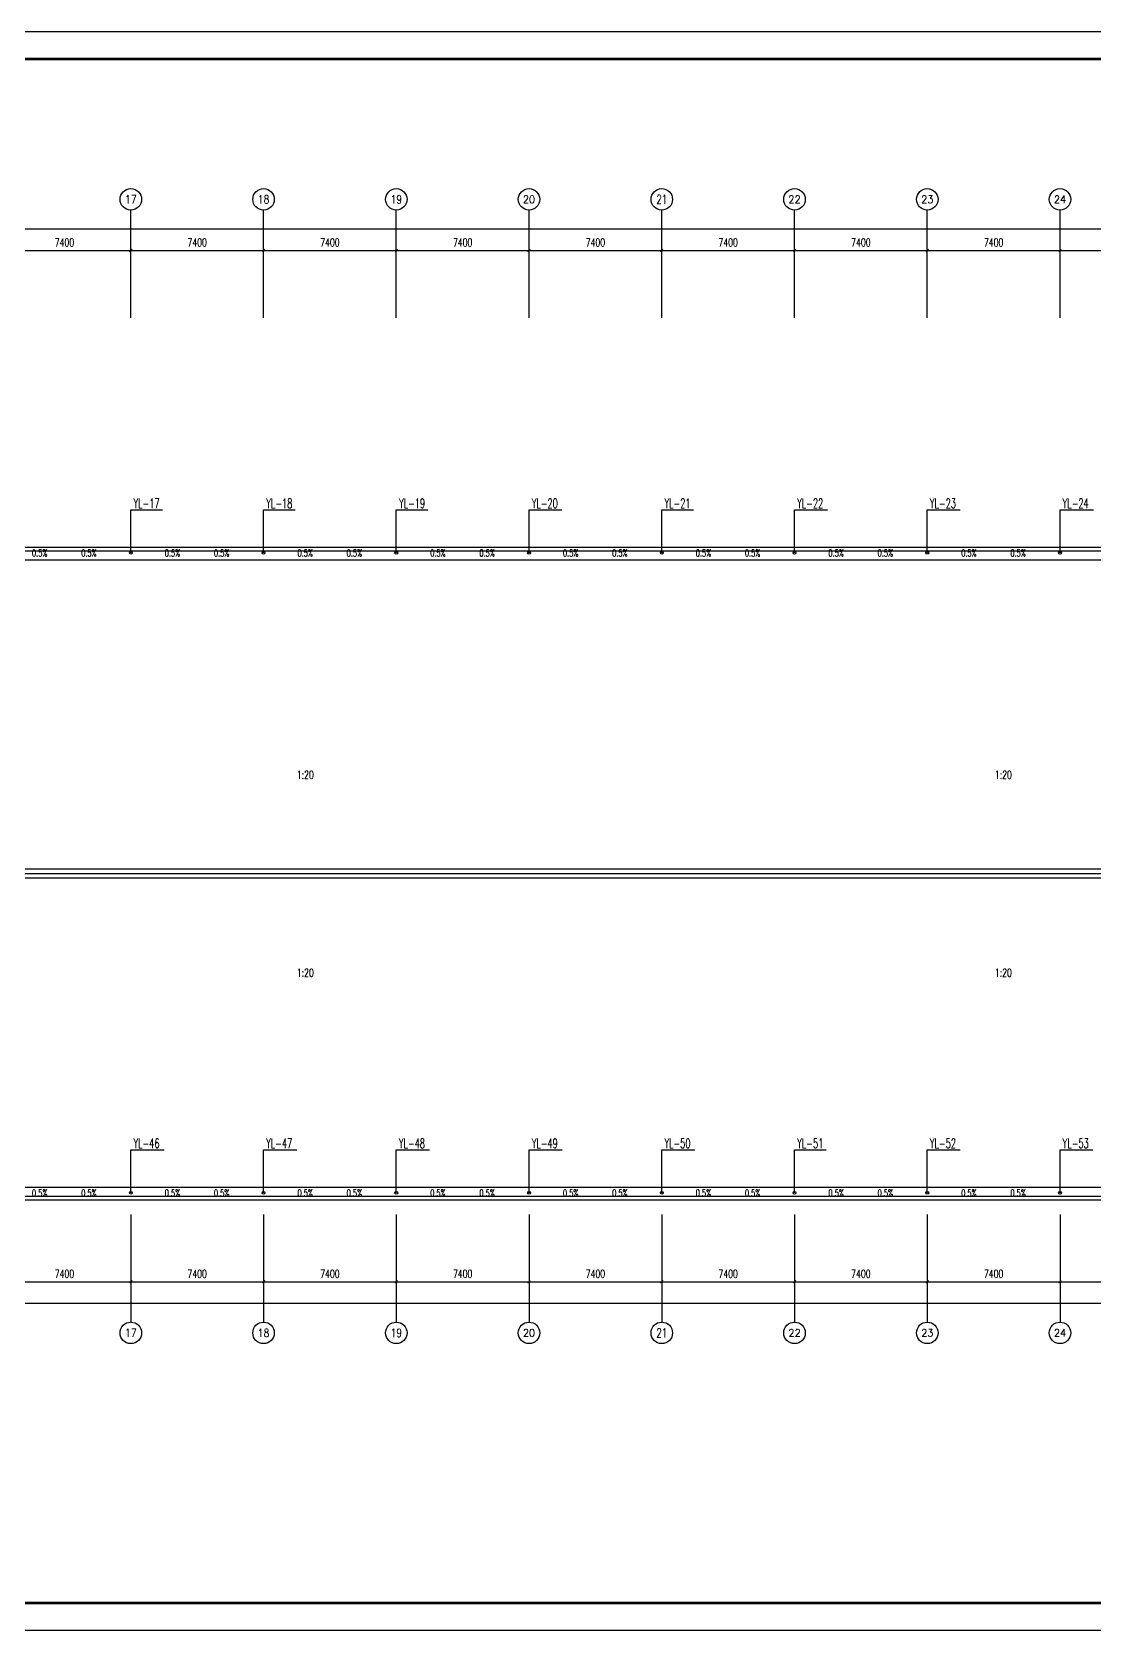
# Model space of a CAD drawing. Extents: x -409572 to -157272, y 600795 to 878326.
# Drawn here: x -277429 to -218222, y 600795 to 689895 of the extents above; entities that cross this region are included whole.
import ezdxf
from ezdxf.enums import TextEntityAlignment as Align

# ---------------------------------------------------------------- set-up
doc = ezdxf.new("R2010")
doc.units = 0
doc.header["$LTSCALE"] = 1000
doc.header["$MEASUREMENT"] = 0
doc.linetypes.add('PHANTOM2', pattern=[1.25, 0.625, -0.125, 0.125, -0.125, 0.125, -0.125])
doc.layers.get('0').update_dxf_attribs({"linetype": 'CONTINUOUS'})
doc.layers.get('DEFPOINTS').update_dxf_attribs({"linetype": 'CONTINUOUS'})
for name, color, linetype in [('AXIS', 3, 'CONTINUOUS'), ('AXIS_TEXT', 7, 'CONTINUOUS'), ('DIM_SYMB', 3, 'CONTINUOUS'), ('DIM_雨水', 3, 'CONTINUOUS'), ('PUB_TEXT', 7, 'CONTINUOUS'), ('PUB_TITLE', 4, 'CONTINUOUS'), ('TWT_TEXT', 7, 'CONTINUOUS'), ('VPIPE-雨水', 4, 'PHANTOM2')]:
    doc.layers.add(name, color=color, linetype=linetype)
doc.styles.add('_TCH_AXIS', font='COMPLEX', dxfattribs={"bigfont": 'GBCBIG'})
doc.styles.add('_TCH_DIM', font='SIMPLEX', dxfattribs={"bigfont": 'GBCBIG'})
doc.styles.add('_TWT_SERIAL', font='COMPLEX', dxfattribs={"width": 0.8, "height": 3.5, "bigfont": 'HZTXT'})
doc.styles.add('COMPLEX', font='COMPLEX')
doc.styles.add('DIM_FONT', font='SIMPLEX.shx', dxfattribs={"width": 0.7})
doc.dimstyles.new('DIMN150', dxfattribs={"dimscale": 1.5, "dimtxt": 300, "dimasz": 100, "dimexe": 250, "dimexo": 300, "dimgap": 150, "dimtad": 1, "dimdec": 0, "dimzin": 0, "dimtxsty": 'DIM_FONT', "dimblk": 'ARCHTICK', "dimcen": 0.09, "dimclrt": 7, "dimazin": 3, "dimtfac": 1, "dimtdec": 0, "dimtix": 1, "dimtmove": 0, "dimatfit": 3, "dimtolj": 1, "dimtzin": 0})

# ---------------------------------------------------------------- blocks, each defined once
blk = doc.blocks.new('_AXISO')
blk.add_circle((0, 0), 0.5)
at = {"layer": 'AXIS_TEXT', "style": 'COMPLEX', "width": 1.041667}
blk.add_attdef('A', text='', height=0.56, dxfattribs=at).set_placement((-0.25, -0.28), (0.25, -0.28), align=Align.FIT)
blk = doc.blocks.new('_ARCHTICK')
at = {"color": 0, "linetype": 'BYBLOCK', "const_width": 0.4}
blk.add_lwpolyline([(-0.5, -0.5), (0.5, 0.5)], dxfattribs=at)
blk = doc.blocks.new('*D118')
at = {"layer": 'AXIS', "color": 0}
for p, q in [((-390319, 542750), (-390319, 537875)), ((-183119, 542750), (-183119, 537875)), ((-390319, 538250), (-183119, 538250))]:
    blk.add_line(p, q, dxfattribs=at)
at = {"layer": 'DEFPOINTS', "color": 0}
for p in [(-390319, 543200), (-183119, 543200), (-183119, 538250)]:
    blk.add_point(p, dxfattribs=at)
at = {"layer": 'AXIS', "color": 0, "xscale": 150, "yscale": 150, "zscale": 150, "rotation": 180}
blk.add_blockref('_ARCHTICK', (-390319, 538250), dxfattribs=at)
at = {"layer": 'AXIS', "color": 0, "xscale": 150, "yscale": 150, "zscale": 150}
blk.add_blockref('_ARCHTICK', (-183119, 538250), dxfattribs=at)
at = {"layer": 'AXIS', "color": 7, "insert": (-286719, 538700), "char_height": 450, "attachment_point": 5, "style": 'DIM_FONT'}
blk.add_mtext('\\A1;207200', dxfattribs=at)
blk = doc.blocks.new('*D134')
at = {"layer": 'AXIS', "color": 0}
for p, q in [((-279319, 542750), (-279319, 539075)), ((-271919, 542750), (-271919, 539075)), ((-279319, 539450), (-271919, 539450))]:
    blk.add_line(p, q, dxfattribs=at)
at = {"layer": 'DEFPOINTS', "color": 0}
for p in [(-279319, 543200), (-271919, 543200), (-271919, 539450)]:
    blk.add_point(p, dxfattribs=at)
at = {"layer": 'AXIS', "color": 0, "xscale": 150, "yscale": 150, "zscale": 150, "rotation": 180}
blk.add_blockref('_ARCHTICK', (-279319, 539450), dxfattribs=at)
at = {"layer": 'AXIS', "color": 0, "xscale": 150, "yscale": 150, "zscale": 150}
blk.add_blockref('_ARCHTICK', (-271919, 539450), dxfattribs=at)
at = {"layer": 'AXIS', "color": 7, "insert": (-275619, 539900), "char_height": 450, "attachment_point": 5, "style": 'DIM_FONT'}
blk.add_mtext('\\A1;7400', dxfattribs=at)
blk = doc.blocks.new('*D135')
at = {"layer": 'AXIS', "color": 0}
for p, q in [((-271919, 542750), (-271919, 539075)), ((-264519, 542750), (-264519, 539075)), ((-271919, 539450), (-264519, 539450))]:
    blk.add_line(p, q, dxfattribs=at)
at = {"layer": 'DEFPOINTS', "color": 0}
for p in [(-271919, 543200), (-264519, 543200), (-264519, 539450)]:
    blk.add_point(p, dxfattribs=at)
at = {"layer": 'AXIS', "color": 0, "xscale": 150, "yscale": 150, "zscale": 150, "rotation": 180}
blk.add_blockref('_ARCHTICK', (-271919, 539450), dxfattribs=at)
at = {"layer": 'AXIS', "color": 0, "xscale": 150, "yscale": 150, "zscale": 150}
blk.add_blockref('_ARCHTICK', (-264519, 539450), dxfattribs=at)
at = {"layer": 'AXIS', "color": 7, "insert": (-268219, 539900), "char_height": 450, "attachment_point": 5, "style": 'DIM_FONT'}
blk.add_mtext('\\A1;7400', dxfattribs=at)
blk = doc.blocks.new('*D136')
at = {"layer": 'AXIS', "color": 0}
for p, q in [((-264519, 542750), (-264519, 539075)), ((-257119, 542750), (-257119, 539075)), ((-264519, 539450), (-257119, 539450))]:
    blk.add_line(p, q, dxfattribs=at)
at = {"layer": 'DEFPOINTS', "color": 0}
for p in [(-264519, 543200), (-257119, 543200), (-257119, 539450)]:
    blk.add_point(p, dxfattribs=at)
at = {"layer": 'AXIS', "color": 0, "xscale": 150, "yscale": 150, "zscale": 150, "rotation": 180}
blk.add_blockref('_ARCHTICK', (-264519, 539450), dxfattribs=at)
at = {"layer": 'AXIS', "color": 0, "xscale": 150, "yscale": 150, "zscale": 150}
blk.add_blockref('_ARCHTICK', (-257119, 539450), dxfattribs=at)
at = {"layer": 'AXIS', "color": 7, "insert": (-260819, 539900), "char_height": 450, "attachment_point": 5, "style": 'DIM_FONT'}
blk.add_mtext('\\A1;7400', dxfattribs=at)
blk = doc.blocks.new('*D137')
at = {"layer": 'AXIS', "color": 0}
for p, q in [((-257119, 542750), (-257119, 539075)), ((-249719, 542750), (-249719, 539075)), ((-257119, 539450), (-249719, 539450))]:
    blk.add_line(p, q, dxfattribs=at)
at = {"layer": 'DEFPOINTS', "color": 0}
for p in [(-257119, 543200), (-249719, 543200), (-249719, 539450)]:
    blk.add_point(p, dxfattribs=at)
at = {"layer": 'AXIS', "color": 0, "xscale": 150, "yscale": 150, "zscale": 150, "rotation": 180}
blk.add_blockref('_ARCHTICK', (-257119, 539450), dxfattribs=at)
at = {"layer": 'AXIS', "color": 0, "xscale": 150, "yscale": 150, "zscale": 150}
blk.add_blockref('_ARCHTICK', (-249719, 539450), dxfattribs=at)
at = {"layer": 'AXIS', "color": 7, "insert": (-253419, 539900), "char_height": 450, "attachment_point": 5, "style": 'DIM_FONT'}
blk.add_mtext('\\A1;7400', dxfattribs=at)
blk = doc.blocks.new('*D138')
at = {"layer": 'AXIS', "color": 0}
for p, q in [((-249719, 542750), (-249719, 539075)), ((-242319, 542750), (-242319, 539075)), ((-249719, 539450), (-242319, 539450))]:
    blk.add_line(p, q, dxfattribs=at)
at = {"layer": 'DEFPOINTS', "color": 0}
for p in [(-249719, 543200), (-242319, 543200), (-242319, 539450)]:
    blk.add_point(p, dxfattribs=at)
at = {"layer": 'AXIS', "color": 0, "xscale": 150, "yscale": 150, "zscale": 150, "rotation": 180}
blk.add_blockref('_ARCHTICK', (-249719, 539450), dxfattribs=at)
at = {"layer": 'AXIS', "color": 0, "xscale": 150, "yscale": 150, "zscale": 150}
blk.add_blockref('_ARCHTICK', (-242319, 539450), dxfattribs=at)
at = {"layer": 'AXIS', "color": 7, "insert": (-246019, 539900), "char_height": 450, "attachment_point": 5, "style": 'DIM_FONT'}
blk.add_mtext('\\A1;7400', dxfattribs=at)
blk = doc.blocks.new('*D139')
at = {"layer": 'AXIS', "color": 0}
for p, q in [((-242319, 542750), (-242319, 539075)), ((-234919, 542750), (-234919, 539075)), ((-242319, 539450), (-234919, 539450))]:
    blk.add_line(p, q, dxfattribs=at)
at = {"layer": 'DEFPOINTS', "color": 0}
for p in [(-242319, 543200), (-234919, 543200), (-234919, 539450)]:
    blk.add_point(p, dxfattribs=at)
at = {"layer": 'AXIS', "color": 0, "xscale": 150, "yscale": 150, "zscale": 150, "rotation": 180}
blk.add_blockref('_ARCHTICK', (-242319, 539450), dxfattribs=at)
at = {"layer": 'AXIS', "color": 0, "xscale": 150, "yscale": 150, "zscale": 150}
blk.add_blockref('_ARCHTICK', (-234919, 539450), dxfattribs=at)
at = {"layer": 'AXIS', "color": 7, "insert": (-238619, 539900), "char_height": 450, "attachment_point": 5, "style": 'DIM_FONT'}
blk.add_mtext('\\A1;7400', dxfattribs=at)
blk = doc.blocks.new('*D140')
at = {"layer": 'AXIS', "color": 0}
for p, q in [((-234919, 542750), (-234919, 539075)), ((-227519, 542750), (-227519, 539075)), ((-234919, 539450), (-227519, 539450))]:
    blk.add_line(p, q, dxfattribs=at)
at = {"layer": 'DEFPOINTS', "color": 0}
for p in [(-234919, 543200), (-227519, 543200), (-227519, 539450)]:
    blk.add_point(p, dxfattribs=at)
at = {"layer": 'AXIS', "color": 0, "xscale": 150, "yscale": 150, "zscale": 150, "rotation": 180}
blk.add_blockref('_ARCHTICK', (-234919, 539450), dxfattribs=at)
at = {"layer": 'AXIS', "color": 0, "xscale": 150, "yscale": 150, "zscale": 150}
blk.add_blockref('_ARCHTICK', (-227519, 539450), dxfattribs=at)
at = {"layer": 'AXIS', "color": 7, "insert": (-231219, 539900), "char_height": 450, "attachment_point": 5, "style": 'DIM_FONT'}
blk.add_mtext('\\A1;7400', dxfattribs=at)
blk = doc.blocks.new('*D141')
at = {"layer": 'AXIS', "color": 0}
for p, q in [((-227519, 542750), (-227519, 539075)), ((-220119, 542750), (-220119, 539075)), ((-227519, 539450), (-220119, 539450))]:
    blk.add_line(p, q, dxfattribs=at)
at = {"layer": 'DEFPOINTS', "color": 0}
for p in [(-227519, 543200), (-220119, 543200), (-220119, 539450)]:
    blk.add_point(p, dxfattribs=at)
at = {"layer": 'AXIS', "color": 0, "xscale": 150, "yscale": 150, "zscale": 150, "rotation": 180}
blk.add_blockref('_ARCHTICK', (-227519, 539450), dxfattribs=at)
at = {"layer": 'AXIS', "color": 0, "xscale": 150, "yscale": 150, "zscale": 150}
blk.add_blockref('_ARCHTICK', (-220119, 539450), dxfattribs=at)
at = {"layer": 'AXIS', "color": 7, "insert": (-223819, 539900), "char_height": 450, "attachment_point": 5, "style": 'DIM_FONT'}
blk.add_mtext('\\A1;7400', dxfattribs=at)
blk = doc.blocks.new('*D142')
at = {"layer": 'AXIS', "color": 0}
for p, q in [((-220119, 542750), (-220119, 539075)), ((-212719, 542750), (-212719, 539075)), ((-220119, 539450), (-212719, 539450))]:
    blk.add_line(p, q, dxfattribs=at)
at = {"layer": 'DEFPOINTS', "color": 0}
for p in [(-220119, 543200), (-212719, 543200), (-212719, 539450)]:
    blk.add_point(p, dxfattribs=at)
at = {"layer": 'AXIS', "color": 0, "xscale": 150, "yscale": 150, "zscale": 150, "rotation": 180}
blk.add_blockref('_ARCHTICK', (-220119, 539450), dxfattribs=at)
at = {"layer": 'AXIS', "color": 0, "xscale": 150, "yscale": 150, "zscale": 150}
blk.add_blockref('_ARCHTICK', (-212719, 539450), dxfattribs=at)
at = {"layer": 'AXIS', "color": 7, "insert": (-216419, 539900), "char_height": 450, "attachment_point": 5, "style": 'DIM_FONT'}
blk.add_mtext('\\A1;7400', dxfattribs=at)
blk = doc.blocks.new('*D165')
at = {"layer": 'AXIS', "color": 0}
for p, q in [((-390319, 593650), (-390319, 598525)), ((-390319, 598150), (-183119, 598150)), ((-183119, 593650), (-183119, 598525))]:
    blk.add_line(p, q, dxfattribs=at)
at = {"layer": 'DEFPOINTS', "color": 0}
for p in [(-183119, 598150), (-390319, 593200), (-183119, 593200)]:
    blk.add_point(p, dxfattribs=at)
at = {"layer": 'AXIS', "color": 0, "xscale": 150, "yscale": 150, "zscale": 150, "rotation": 180}
blk.add_blockref('_ARCHTICK', (-390319, 598150), dxfattribs=at)
at = {"layer": 'AXIS', "color": 0, "xscale": 150, "yscale": 150, "zscale": 150}
blk.add_blockref('_ARCHTICK', (-183119, 598150), dxfattribs=at)
at = {"layer": 'AXIS', "color": 7, "insert": (-286719, 598600), "char_height": 450, "attachment_point": 5, "style": 'DIM_FONT'}
blk.add_mtext('\\A1;207200', dxfattribs=at)
blk = doc.blocks.new('*D181')
at = {"layer": 'AXIS', "color": 0}
for p, q in [((-279319, 593650), (-279319, 597325)), ((-271919, 593650), (-271919, 597325)), ((-279319, 596950), (-271919, 596950))]:
    blk.add_line(p, q, dxfattribs=at)
at = {"layer": 'DEFPOINTS', "color": 0}
for p in [(-271919, 596950), (-279319, 593200), (-271919, 593200)]:
    blk.add_point(p, dxfattribs=at)
at = {"layer": 'AXIS', "color": 0, "xscale": 150, "yscale": 150, "zscale": 150, "rotation": 180}
blk.add_blockref('_ARCHTICK', (-279319, 596950), dxfattribs=at)
at = {"layer": 'AXIS', "color": 0, "xscale": 150, "yscale": 150, "zscale": 150}
blk.add_blockref('_ARCHTICK', (-271919, 596950), dxfattribs=at)
at = {"layer": 'AXIS', "color": 7, "insert": (-275619, 597400), "char_height": 450, "attachment_point": 5, "style": 'DIM_FONT'}
blk.add_mtext('\\A1;7400', dxfattribs=at)
blk = doc.blocks.new('*D182')
at = {"layer": 'AXIS', "color": 0}
for p, q in [((-271919, 593650), (-271919, 597325)), ((-264519, 593650), (-264519, 597325)), ((-271919, 596950), (-264519, 596950))]:
    blk.add_line(p, q, dxfattribs=at)
at = {"layer": 'DEFPOINTS', "color": 0}
for p in [(-264519, 596950), (-271919, 593200), (-264519, 593200)]:
    blk.add_point(p, dxfattribs=at)
at = {"layer": 'AXIS', "color": 0, "xscale": 150, "yscale": 150, "zscale": 150, "rotation": 180}
blk.add_blockref('_ARCHTICK', (-271919, 596950), dxfattribs=at)
at = {"layer": 'AXIS', "color": 0, "xscale": 150, "yscale": 150, "zscale": 150}
blk.add_blockref('_ARCHTICK', (-264519, 596950), dxfattribs=at)
at = {"layer": 'AXIS', "color": 7, "insert": (-268219, 597400), "char_height": 450, "attachment_point": 5, "style": 'DIM_FONT'}
blk.add_mtext('\\A1;7400', dxfattribs=at)
blk = doc.blocks.new('*D183')
at = {"layer": 'AXIS', "color": 0}
for p, q in [((-264519, 593650), (-264519, 597325)), ((-257119, 593650), (-257119, 597325)), ((-264519, 596950), (-257119, 596950))]:
    blk.add_line(p, q, dxfattribs=at)
at = {"layer": 'DEFPOINTS', "color": 0}
for p in [(-257119, 596950), (-264519, 593200), (-257119, 593200)]:
    blk.add_point(p, dxfattribs=at)
at = {"layer": 'AXIS', "color": 0, "xscale": 150, "yscale": 150, "zscale": 150, "rotation": 180}
blk.add_blockref('_ARCHTICK', (-264519, 596950), dxfattribs=at)
at = {"layer": 'AXIS', "color": 0, "xscale": 150, "yscale": 150, "zscale": 150}
blk.add_blockref('_ARCHTICK', (-257119, 596950), dxfattribs=at)
at = {"layer": 'AXIS', "color": 7, "insert": (-260819, 597400), "char_height": 450, "attachment_point": 5, "style": 'DIM_FONT'}
blk.add_mtext('\\A1;7400', dxfattribs=at)
blk = doc.blocks.new('*D184')
at = {"layer": 'AXIS', "color": 0}
for p, q in [((-257119, 593650), (-257119, 597325)), ((-249719, 593650), (-249719, 597325)), ((-257119, 596950), (-249719, 596950))]:
    blk.add_line(p, q, dxfattribs=at)
at = {"layer": 'DEFPOINTS', "color": 0}
for p in [(-249719, 596950), (-257119, 593200), (-249719, 593200)]:
    blk.add_point(p, dxfattribs=at)
at = {"layer": 'AXIS', "color": 0, "xscale": 150, "yscale": 150, "zscale": 150, "rotation": 180}
blk.add_blockref('_ARCHTICK', (-257119, 596950), dxfattribs=at)
at = {"layer": 'AXIS', "color": 0, "xscale": 150, "yscale": 150, "zscale": 150}
blk.add_blockref('_ARCHTICK', (-249719, 596950), dxfattribs=at)
at = {"layer": 'AXIS', "color": 7, "insert": (-253419, 597400), "char_height": 450, "attachment_point": 5, "style": 'DIM_FONT'}
blk.add_mtext('\\A1;7400', dxfattribs=at)
blk = doc.blocks.new('*D185')
at = {"layer": 'AXIS', "color": 0}
for p, q in [((-249719, 593650), (-249719, 597325)), ((-242319, 593650), (-242319, 597325)), ((-249719, 596950), (-242319, 596950))]:
    blk.add_line(p, q, dxfattribs=at)
at = {"layer": 'DEFPOINTS', "color": 0}
for p in [(-242319, 596950), (-249719, 593200), (-242319, 593200)]:
    blk.add_point(p, dxfattribs=at)
at = {"layer": 'AXIS', "color": 0, "xscale": 150, "yscale": 150, "zscale": 150, "rotation": 180}
blk.add_blockref('_ARCHTICK', (-249719, 596950), dxfattribs=at)
at = {"layer": 'AXIS', "color": 0, "xscale": 150, "yscale": 150, "zscale": 150}
blk.add_blockref('_ARCHTICK', (-242319, 596950), dxfattribs=at)
at = {"layer": 'AXIS', "color": 7, "insert": (-246019, 597400), "char_height": 450, "attachment_point": 5, "style": 'DIM_FONT'}
blk.add_mtext('\\A1;7400', dxfattribs=at)
blk = doc.blocks.new('*D186')
at = {"layer": 'AXIS', "color": 0}
for p, q in [((-242319, 593650), (-242319, 597325)), ((-234919, 593650), (-234919, 597325)), ((-242319, 596950), (-234919, 596950))]:
    blk.add_line(p, q, dxfattribs=at)
at = {"layer": 'DEFPOINTS', "color": 0}
for p in [(-234919, 596950), (-242319, 593200), (-234919, 593200)]:
    blk.add_point(p, dxfattribs=at)
at = {"layer": 'AXIS', "color": 0, "xscale": 150, "yscale": 150, "zscale": 150, "rotation": 180}
blk.add_blockref('_ARCHTICK', (-242319, 596950), dxfattribs=at)
at = {"layer": 'AXIS', "color": 0, "xscale": 150, "yscale": 150, "zscale": 150}
blk.add_blockref('_ARCHTICK', (-234919, 596950), dxfattribs=at)
at = {"layer": 'AXIS', "color": 7, "insert": (-238619, 597400), "char_height": 450, "attachment_point": 5, "style": 'DIM_FONT'}
blk.add_mtext('\\A1;7400', dxfattribs=at)
blk = doc.blocks.new('*D187')
at = {"layer": 'AXIS', "color": 0}
for p, q in [((-234919, 593650), (-234919, 597325)), ((-227519, 593650), (-227519, 597325)), ((-234919, 596950), (-227519, 596950))]:
    blk.add_line(p, q, dxfattribs=at)
at = {"layer": 'DEFPOINTS', "color": 0}
for p in [(-227519, 596950), (-234919, 593200), (-227519, 593200)]:
    blk.add_point(p, dxfattribs=at)
at = {"layer": 'AXIS', "color": 0, "xscale": 150, "yscale": 150, "zscale": 150, "rotation": 180}
blk.add_blockref('_ARCHTICK', (-234919, 596950), dxfattribs=at)
at = {"layer": 'AXIS', "color": 0, "xscale": 150, "yscale": 150, "zscale": 150}
blk.add_blockref('_ARCHTICK', (-227519, 596950), dxfattribs=at)
at = {"layer": 'AXIS', "color": 7, "insert": (-231219, 597400), "char_height": 450, "attachment_point": 5, "style": 'DIM_FONT'}
blk.add_mtext('\\A1;7400', dxfattribs=at)
blk = doc.blocks.new('*D188')
at = {"layer": 'AXIS', "color": 0}
for p, q in [((-227519, 593650), (-227519, 597325)), ((-220119, 593650), (-220119, 597325)), ((-227519, 596950), (-220119, 596950))]:
    blk.add_line(p, q, dxfattribs=at)
at = {"layer": 'DEFPOINTS', "color": 0}
for p in [(-220119, 596950), (-227519, 593200), (-220119, 593200)]:
    blk.add_point(p, dxfattribs=at)
at = {"layer": 'AXIS', "color": 0, "xscale": 150, "yscale": 150, "zscale": 150, "rotation": 180}
blk.add_blockref('_ARCHTICK', (-227519, 596950), dxfattribs=at)
at = {"layer": 'AXIS', "color": 0, "xscale": 150, "yscale": 150, "zscale": 150}
blk.add_blockref('_ARCHTICK', (-220119, 596950), dxfattribs=at)
at = {"layer": 'AXIS', "color": 7, "insert": (-223819, 597400), "char_height": 450, "attachment_point": 5, "style": 'DIM_FONT'}
blk.add_mtext('\\A1;7400', dxfattribs=at)
blk = doc.blocks.new('*D189')
at = {"layer": 'AXIS', "color": 0}
for p, q in [((-220119, 593650), (-220119, 597325)), ((-212719, 593650), (-212719, 597325)), ((-220119, 596950), (-212719, 596950))]:
    blk.add_line(p, q, dxfattribs=at)
at = {"layer": 'DEFPOINTS', "color": 0}
for p in [(-212719, 596950), (-220119, 593200), (-212719, 593200)]:
    blk.add_point(p, dxfattribs=at)
at = {"layer": 'AXIS', "color": 0, "xscale": 150, "yscale": 150, "zscale": 150, "rotation": 180}
blk.add_blockref('_ARCHTICK', (-220119, 596950), dxfattribs=at)
at = {"layer": 'AXIS', "color": 0, "xscale": 150, "yscale": 150, "zscale": 150}
blk.add_blockref('_ARCHTICK', (-212719, 596950), dxfattribs=at)
at = {"layer": 'AXIS', "color": 7, "insert": (-216419, 597400), "char_height": 450, "attachment_point": 5, "style": 'DIM_FONT'}
blk.add_mtext('\\A1;7400', dxfattribs=at)
blk = doc.blocks.new('DFD222')
at = {"color": 8}
for p, q in [((-286568.8, 580199.9), (-183118.8, 580199.9)), ((-390318.8, 579699.9), (-183118.8, 579699.9)), ((-183118.8, 562449.9), (-390318.8, 562449.9)), ((-183118.8, 562199.9), (-390318.8, 562199.9)), ((-183118.8, 561949.9), (-390318.8, 561949.9)), ((-183118.8, 544699.9), (-390318.8, 544699.9)), ((-183118.8, 544199.9), (-390318.8, 544199.9))]:
    blk.add_line(p, q, dxfattribs=at)
for points in [[(-390518.8, 592399.9), (-286368.8, 592399.9), (-286368.8, 580399.9), (-182918.8, 580399.9), (-182918.8, 543999.9), (-390518.8, 543999.9)], [(-390318.8, 592199.9), (-286568.8, 592199.9), (-286568.8, 580199.9), (-183118.8, 580199.9), (-183118.8, 544199.9), (-390318.8, 544199.9)], [(-390318.8, 592199.9), (-286568.8, 592199.9), (-286568.8, 580199.9), (-183118.8, 580199.9), (-183118.8, 544199.9), (-390318.8, 544199.9)], [(-390318.8, 579699.9), (-183118.8, 579699.9), (-183118.8, 562449.9), (-390318.8, 562449.9)]]:
    blk.add_lwpolyline(points, close=True, dxfattribs=at)
for centre in [(-271918.8, 580094.2), (-264518.8, 580094.2), (-257118.8, 580094.2), (-249718.8, 580094.2), (-242318.8, 580094.2), (-234918.8, 580094.2), (-227518.8, 580094.2), (-220118.8, 580094.2), (-271918.8, 544410.8), (-264518.8, 544410.8), (-257118.8, 544410.8), (-249718.8, 544410.8), (-242318.8, 544410.8), (-234918.8, 544410.8), (-227518.8, 544410.8), (-220118.8, 544410.8)]:
    blk.add_circle(centre, 80, dxfattribs=at)
at = {"layer": 'AXIS', "color": 8}
for p, q in [((-271918.8, 593199.9), (-271918.8, 599199.9)), ((-264518.8, 593199.9), (-264518.8, 599199.9)), ((-257118.8, 593199.9), (-257118.8, 599199.9)), ((-249718.8, 593199.9), (-249718.8, 599199.9)), ((-242318.8, 593199.9), (-242318.8, 599199.9)), ((-234918.8, 593199.9), (-234918.8, 599199.9)), ((-227518.8, 593199.9), (-227518.8, 599199.9)), ((-220118.8, 593199.9), (-220118.8, 599199.9)), ((-271918.8, 543199.9), (-271918.8, 537199.9)), ((-264518.8, 543199.9), (-264518.8, 537199.9)), ((-257118.8, 543199.9), (-257118.8, 537199.9)), ((-249718.8, 543199.9), (-249718.8, 537199.9)), ((-242318.8, 543199.9), (-242318.8, 537199.9)), ((-234918.8, 543199.9), (-234918.8, 537199.9)), ((-227518.8, 543199.9), (-227518.8, 537199.9)), ((-220118.8, 543199.9), (-220118.8, 537199.9))]:
    blk.add_line(p, q, dxfattribs=at)
at = {"layer": 'DIM_SYMB', "color": 8}
for points in [[(-273630.6, 580081.2, 0, 0, 0), (-272649.9, 580081.2, 120, 0, 0), (-272199.9, 580081.2, 0, 0, 0)], [(-270206.9, 580081.2, 0, 0, 0), (-271187.6, 580081.2, 120, 0, 0), (-271637.6, 580081.2, 0, 0, 0)], [(-266230.6, 580081.2, 0, 0, 0), (-265249.9, 580081.2, 120, 0, 0), (-264799.9, 580081.2, 0, 0, 0)], [(-262806.9, 580081.2, 0, 0, 0), (-263787.6, 580081.2, 120, 0, 0), (-264237.6, 580081.2, 0, 0, 0)], [(-258830.6, 580081.2, 0, 0, 0), (-257849.9, 580081.2, 120, 0, 0), (-257399.9, 580081.2, 0, 0, 0)], [(-255406.9, 580081.2, 0, 0, 0), (-256387.6, 580081.2, 120, 0, 0), (-256837.6, 580081.2, 0, 0, 0)], [(-251430.6, 580081.2, 0, 0, 0), (-250449.9, 580081.2, 120, 0, 0), (-249999.9, 580081.2, 0, 0, 0)], [(-248006.9, 580081.2, 0, 0, 0), (-248987.6, 580081.2, 120, 0, 0), (-249437.6, 580081.2, 0, 0, 0)], [(-244030.6, 580081.2, 0, 0, 0), (-243049.9, 580081.2, 120, 0, 0), (-242599.9, 580081.2, 0, 0, 0)], [(-240606.9, 580081.2, 0, 0, 0), (-241587.6, 580081.2, 120, 0, 0), (-242037.6, 580081.2, 0, 0, 0)], [(-236630.6, 580081.2, 0, 0, 0), (-235649.9, 580081.2, 120, 0, 0), (-235199.9, 580081.2, 0, 0, 0)], [(-233206.9, 580081.2, 0, 0, 0), (-234187.6, 580081.2, 120, 0, 0), (-234637.6, 580081.2, 0, 0, 0)], [(-229230.6, 580081.2, 0, 0, 0), (-228249.9, 580081.2, 120, 0, 0), (-227799.9, 580081.2, 0, 0, 0)], [(-225806.9, 580081.2, 0, 0, 0), (-226787.6, 580081.2, 120, 0, 0), (-227237.6, 580081.2, 0, 0, 0)], [(-221830.6, 580081.2, 0, 0, 0), (-220849.9, 580081.2, 120, 0, 0), (-220399.9, 580081.2, 0, 0, 0)], [(-218406.9, 580081.2, 0, 0, 0), (-219387.6, 580081.2, 120, 0, 0), (-219837.6, 580081.2, 0, 0, 0)], [(-262175.9, 568150.2, 0, 0, 0), (-262175.9, 574172.6, 120, 0, 0), (-262175.9, 574622.6, 0, 0, 0)], [(-223261.1, 568150.2, 0, 0, 0), (-223261.1, 574172.6, 120, 0, 0), (-223261.1, 574622.6, 0, 0, 0)], [(-262175.9, 556249.7, 0, 0, 0), (-262175.9, 550227.3, 120, 0, 0), (-262175.9, 549777.3, 0, 0, 0)], [(-223261.1, 556249.7, 0, 0, 0), (-223261.1, 550227.3, 120, 0, 0), (-223261.1, 549777.3, 0, 0, 0)], [(-273630.6, 544397.8, 0, 0, 0), (-272649.9, 544397.8, 120, 0, 0), (-272199.9, 544397.8, 0, 0, 0)], [(-270206.9, 544397.8, 0, 0, 0), (-271187.6, 544397.8, 120, 0, 0), (-271637.6, 544397.8, 0, 0, 0)], [(-266230.6, 544397.8, 0, 0, 0), (-265249.9, 544397.8, 120, 0, 0), (-264799.9, 544397.8, 0, 0, 0)], [(-262806.9, 544397.8, 0, 0, 0), (-263787.6, 544397.8, 120, 0, 0), (-264237.6, 544397.8, 0, 0, 0)], [(-258830.6, 544397.8, 0, 0, 0), (-257849.9, 544397.8, 120, 0, 0), (-257399.9, 544397.8, 0, 0, 0)], [(-255406.9, 544397.8, 0, 0, 0), (-256387.6, 544397.8, 120, 0, 0), (-256837.6, 544397.8, 0, 0, 0)], [(-251430.6, 544397.8, 0, 0, 0), (-250449.9, 544397.8, 120, 0, 0), (-249999.9, 544397.8, 0, 0, 0)], [(-248006.9, 544397.8, 0, 0, 0), (-248987.6, 544397.8, 120, 0, 0), (-249437.6, 544397.8, 0, 0, 0)], [(-244030.6, 544397.8, 0, 0, 0), (-243049.9, 544397.8, 120, 0, 0), (-242599.9, 544397.8, 0, 0, 0)], [(-240606.9, 544397.8, 0, 0, 0), (-241587.6, 544397.8, 120, 0, 0), (-242037.6, 544397.8, 0, 0, 0)], [(-236630.6, 544397.8, 0, 0, 0), (-235649.9, 544397.8, 120, 0, 0), (-235199.9, 544397.8, 0, 0, 0)], [(-233206.9, 544397.8, 0, 0, 0), (-234187.6, 544397.8, 120, 0, 0), (-234637.6, 544397.8, 0, 0, 0)], [(-229230.6, 544397.8, 0, 0, 0), (-228249.9, 544397.8, 120, 0, 0), (-227799.9, 544397.8, 0, 0, 0)], [(-225806.9, 544397.8, 0, 0, 0), (-226787.6, 544397.8, 120, 0, 0), (-227237.6, 544397.8, 0, 0, 0)], [(-221830.6, 544397.8, 0, 0, 0), (-220849.9, 544397.8, 120, 0, 0), (-220399.9, 544397.8, 0, 0, 0)], [(-218406.9, 544397.8, 0, 0, 0), (-219387.6, 544397.8, 120, 0, 0), (-219837.6, 544397.8, 0, 0, 0)]]:
    blk.add_lwpolyline(points, format="xyseb", dxfattribs=at)
at = {"layer": 'AXIS', "color": 8}
ref = blk.add_blockref('_AXISO', (-271918.8, 599799.9), dxfattribs=dict(at, xscale=1200, yscale=1200, zscale=1200))
ref.add_attrib('A', '17', dxfattribs={"layer": 'AXIS_TEXT', "color": 8, "height": 454.4, "style": '_TCH_AXIS', "width": 1.034483}).set_placement((-272243.3, 599572.7), (-271594.2, 599572.7), align=Align.FIT)
ref = blk.add_blockref('_AXISO', (-264518.8, 599799.9), dxfattribs=dict(at, xscale=1200, yscale=1200, zscale=1200))
ref.add_attrib('A', '18', dxfattribs={"layer": 'AXIS_TEXT', "color": 8, "height": 454.4, "style": '_TCH_AXIS', "width": 1.034483}).set_placement((-264843.3, 599572.7), (-264194.2, 599572.7), align=Align.FIT)
ref = blk.add_blockref('_AXISO', (-257118.8, 599799.9), dxfattribs=dict(at, xscale=1200, yscale=1200, zscale=1200))
ref.add_attrib('A', '19', dxfattribs={"layer": 'AXIS_TEXT', "color": 8, "height": 463.84, "style": '_TCH_AXIS'}).set_placement((-257439, 599568), (-256798.5, 599568), align=Align.FIT)
ref = blk.add_blockref('_AXISO', (-249718.8, 599799.9), dxfattribs=dict(at, xscale=1200, yscale=1200, zscale=1200))
ref.add_attrib('A', '20', dxfattribs={"layer": 'AXIS_TEXT', "color": 8, "height": 419.87, "style": '_TCH_AXIS'}).set_placement((-250058.7, 599590), (-249378.9, 599590), align=Align.FIT)
ref = blk.add_blockref('_AXISO', (-242318.8, 599799.9), dxfattribs=dict(at, xscale=1200, yscale=1200, zscale=1200))
ref.add_attrib('A', '21', dxfattribs={"layer": 'AXIS_TEXT', "color": 8, "height": 505.27, "style": '_TCH_AXIS', "width": 0.862069}).set_placement((-242619.5, 599547.3), (-242018, 599547.3), align=Align.FIT)
ref = blk.add_blockref('_AXISO', (-234918.8, 599799.9), dxfattribs=dict(at, xscale=1200, yscale=1200, zscale=1200))
ref.add_attrib('A', '22', dxfattribs={"layer": 'AXIS_TEXT', "color": 8, "height": 419.87, "style": '_TCH_AXIS'}).set_placement((-235258.7, 599590), (-234578.9, 599590), align=Align.FIT)
ref = blk.add_blockref('_AXISO', (-227518.8, 599799.9), dxfattribs=dict(at, xscale=1200, yscale=1200, zscale=1200))
ref.add_attrib('A', '23', dxfattribs={"layer": 'AXIS_TEXT', "color": 8, "height": 419.87, "style": '_TCH_AXIS'}).set_placement((-227858.7, 599590), (-227178.9, 599590), align=Align.FIT)
ref = blk.add_blockref('_AXISO', (-220118.8, 599799.9), dxfattribs=dict(at, xscale=1200, yscale=1200, zscale=1200))
ref.add_attrib('A', '24', dxfattribs={"layer": 'AXIS_TEXT', "color": 8, "height": 411.97, "style": '_TCH_AXIS', "width": 0.972222}).set_placement((-220462.1, 599594), (-219775.5, 599594), align=Align.FIT)
ref = blk.add_blockref('_AXISO', (-271918.8, 536599.9), dxfattribs=dict(at, xscale=1200, yscale=1200, zscale=1200))
ref.add_attrib('A', '17', dxfattribs={"layer": 'AXIS_TEXT', "color": 8, "height": 454.4, "style": '_TCH_AXIS', "width": 1.034483}).set_placement((-272243.3, 536372.7), (-271594.2, 536372.7), align=Align.FIT)
ref = blk.add_blockref('_AXISO', (-264518.8, 536599.9), dxfattribs=dict(at, xscale=1200, yscale=1200, zscale=1200))
ref.add_attrib('A', '18', dxfattribs={"layer": 'AXIS_TEXT', "color": 8, "height": 454.4, "style": '_TCH_AXIS', "width": 1.034483}).set_placement((-264843.3, 536372.7), (-264194.2, 536372.7), align=Align.FIT)
ref = blk.add_blockref('_AXISO', (-257118.8, 536599.9), dxfattribs=dict(at, xscale=1200, yscale=1200, zscale=1200))
ref.add_attrib('A', '19', dxfattribs={"layer": 'AXIS_TEXT', "color": 8, "height": 463.84, "style": '_TCH_AXIS'}).set_placement((-257439, 536368), (-256798.5, 536368), align=Align.FIT)
ref = blk.add_blockref('_AXISO', (-249718.8, 536599.9), dxfattribs=dict(at, xscale=1200, yscale=1200, zscale=1200))
ref.add_attrib('A', '20', dxfattribs={"layer": 'AXIS_TEXT', "color": 8, "height": 419.87, "style": '_TCH_AXIS'}).set_placement((-250058.7, 536390), (-249378.9, 536390), align=Align.FIT)
ref = blk.add_blockref('_AXISO', (-242318.8, 536599.9), dxfattribs=dict(at, xscale=1200, yscale=1200, zscale=1200))
ref.add_attrib('A', '21', dxfattribs={"layer": 'AXIS_TEXT', "color": 8, "height": 505.27, "style": '_TCH_AXIS', "width": 0.862069}).set_placement((-242619.5, 536347.3), (-242018, 536347.3), align=Align.FIT)
ref = blk.add_blockref('_AXISO', (-234918.8, 536599.9), dxfattribs=dict(at, xscale=1200, yscale=1200, zscale=1200))
ref.add_attrib('A', '22', dxfattribs={"layer": 'AXIS_TEXT', "color": 8, "height": 419.87, "style": '_TCH_AXIS'}).set_placement((-235258.7, 536390), (-234578.9, 536390), align=Align.FIT)
ref = blk.add_blockref('_AXISO', (-227518.8, 536599.9), dxfattribs=dict(at, xscale=1200, yscale=1200, zscale=1200))
ref.add_attrib('A', '23', dxfattribs={"layer": 'AXIS_TEXT', "color": 8, "height": 419.87, "style": '_TCH_AXIS'}).set_placement((-227858.7, 536390), (-227178.9, 536390), align=Align.FIT)
ref = blk.add_blockref('_AXISO', (-220118.8, 536599.9), dxfattribs=dict(at, xscale=1200, yscale=1200, zscale=1200))
ref.add_attrib('A', '24', dxfattribs={"layer": 'AXIS_TEXT', "color": 8, "height": 411.97, "style": '_TCH_AXIS', "width": 0.972222}).set_placement((-220462.1, 536394), (-219775.5, 536394), align=Align.FIT)
at = {"layer": 'PUB_TEXT', "color": 8, "style": '_TCH_DIM', "width": 0.705882}
for s, height, p in [('0.5%%%', 382.5, (-277426.9, 579890)), ('0.5%%%', 382.5, (-274684.9, 579890)), ('0.5%%%', 382.5, (-270026.9, 579890)), ('0.5%%%', 382.5, (-267284.9, 579890)), ('0.5%%%', 382.5, (-262626.9, 579890)), ('0.5%%%', 382.5, (-259884.9, 579890)), ('0.5%%%', 382.5, (-255226.9, 579890)), ('0.5%%%', 382.5, (-252484.9, 579890)), ('0.5%%%', 382.5, (-247826.9, 579890)), ('0.5%%%', 382.5, (-245084.9, 579890)), ('0.5%%%', 382.5, (-240426.9, 579890)), ('0.5%%%', 382.5, (-237684.9, 579890)), ('0.5%%%', 382.5, (-233026.9, 579890)), ('0.5%%%', 382.5, (-230284.9, 579890)), ('0.5%%%', 382.5, (-225626.9, 579890)), ('0.5%%%', 382.5, (-222884.9, 579890)), ('1:20', 446.25, (-262663.4, 567493.9)), ('1:20', 446.25, (-223748.6, 567493.9)), ('1:20', 446.25, (-262663.4, 556459.7)), ('1:20', 446.25, (-223748.6, 556459.7)), ('0.5%%%', 382.5, (-277426.9, 544206.5)), ('0.5%%%', 382.5, (-274684.9, 544206.5)), ('0.5%%%', 382.5, (-270026.9, 544206.5)), ('0.5%%%', 382.5, (-267284.9, 544206.5)), ('0.5%%%', 382.5, (-262626.9, 544206.5)), ('0.5%%%', 382.5, (-259884.9, 544206.5)), ('0.5%%%', 382.5, (-255226.9, 544206.5)), ('0.5%%%', 382.5, (-252484.9, 544206.5)), ('0.5%%%', 382.5, (-247826.9, 544206.5)), ('0.5%%%', 382.5, (-245084.9, 544206.5)), ('0.5%%%', 382.5, (-240426.9, 544206.5)), ('0.5%%%', 382.5, (-237684.9, 544206.5)), ('0.5%%%', 382.5, (-233026.9, 544206.5)), ('0.5%%%', 382.5, (-230284.9, 544206.5)), ('0.5%%%', 382.5, (-225626.9, 544206.5)), ('0.5%%%', 382.5, (-222884.9, 544206.5))]:
    blk.add_text(s, height=height, dxfattribs=at).set_placement(p)
at = {"layer": 'AXIS', "color": 8}
for p1, p2, distance, picture, middle in [((-390318.8, 593199.9), (-183118.8, 593199.9), 4950, '*D165', (-286718.8, 598599.9)), ((-279318.8, 593199.9), (-271918.8, 593199.9), 3750, '*D181', (-275618.8, 597399.9)), ((-271918.8, 593199.9), (-264518.8, 593199.9), 3750, '*D182', (-268218.8, 597399.9)), ((-264518.8, 593199.9), (-257118.8, 593199.9), 3750, '*D183', (-260818.8, 597399.9)), ((-257118.8, 593199.9), (-249718.8, 593199.9), 3750, '*D184', (-253418.8, 597399.9)), ((-249718.8, 593199.9), (-242318.8, 593199.9), 3750, '*D185', (-246018.8, 597399.9)), ((-242318.8, 593199.9), (-234918.8, 593199.9), 3750, '*D186', (-238618.8, 597399.9)), ((-234918.8, 593199.9), (-227518.8, 593199.9), 3750, '*D187', (-231218.8, 597399.9)), ((-227518.8, 593199.9), (-220118.8, 593199.9), 3750, '*D188', (-223818.8, 597399.9)), ((-220118.8, 593199.9), (-212718.8, 593199.9), 3750, '*D189', (-216418.8, 597399.9)), ((-390318.8, 543199.9), (-183118.8, 543199.9), -4950, '*D118', (-286718.8, 538699.9)), ((-279318.8, 543199.9), (-271918.8, 543199.9), -3750, '*D134', (-275618.8, 539899.9)), ((-271918.8, 543199.9), (-264518.8, 543199.9), -3750, '*D135', (-268218.8, 539899.9)), ((-264518.8, 543199.9), (-257118.8, 543199.9), -3750, '*D136', (-260818.8, 539899.9)), ((-257118.8, 543199.9), (-249718.8, 543199.9), -3750, '*D137', (-253418.8, 539899.9)), ((-249718.8, 543199.9), (-242318.8, 543199.9), -3750, '*D138', (-246018.8, 539899.9)), ((-242318.8, 543199.9), (-234918.8, 543199.9), -3750, '*D139', (-238618.8, 539899.9)), ((-234918.8, 543199.9), (-227518.8, 543199.9), -3750, '*D140', (-231218.8, 539899.9)), ((-227518.8, 543199.9), (-220118.8, 543199.9), -3750, '*D141', (-223818.8, 539899.9)), ((-220118.8, 543199.9), (-212718.8, 543199.9), -3750, '*D142', (-216418.8, 539899.9))]:
    dim = blk.add_aligned_dim(p1=p1, p2=p2, distance=distance, dimstyle='DIMN150', dxfattribs=at)
    dim.commit()
    dim.dimension.update_dxf_attribs({"geometry": picture, "text_midpoint": middle})

msp = doc.modelspace()

# ---------------------------------------------------------------- linework, layer by layer
at = {"layer": 'DIM_雨水'}
for p, q in [((-271918.8, 660856.1), (-271918.8, 663245.8)), ((-271918.8, 663245.8), (-270157.6, 663245.8)), ((-264518.8, 660856.1), (-264518.8, 663245.8)), ((-264518.8, 663245.8), (-262757.6, 663245.8)), ((-257118.8, 660856.1), (-257118.8, 663245.8)), ((-257118.8, 663245.8), (-255357.6, 663245.8)), ((-249718.8, 660856.1), (-249718.8, 663245.8)), ((-249718.8, 663245.8), (-247881.9, 663245.8)), ((-242318.8, 660856.1), (-242318.8, 663245.8)), ((-242318.8, 663245.8), (-240557.6, 663245.8)), ((-234918.8, 660856.1), (-234918.8, 663245.8)), ((-234918.8, 663245.8), (-233081.9, 663245.8)), ((-227518.8, 660856.1), (-227518.8, 663245.8)), ((-227518.8, 663245.8), (-225681.9, 663245.8)), ((-220118.8, 660856.1), (-220118.8, 663245.8)), ((-220118.8, 663245.8), (-218251.4, 663245.8)), ((-271918.8, 625172.6), (-271918.8, 627562.4)), ((-271918.8, 627562.4), (-270066.7, 627562.4)), ((-264518.8, 625172.6), (-264518.8, 627562.4)), ((-264518.8, 627562.4), (-262666.7, 627562.4)), ((-257118.8, 625172.6), (-257118.8, 627562.4)), ((-257118.8, 627562.4), (-255266.7, 627562.4)), ((-249718.8, 625172.6), (-249718.8, 627562.4)), ((-249718.8, 627562.4), (-247866.7, 627562.4)), ((-242318.8, 625172.6), (-242318.8, 627562.4)), ((-242318.8, 627562.4), (-240481.9, 627562.4)), ((-234918.8, 625172.6), (-234918.8, 627562.4)), ((-234918.8, 627562.4), (-233157.6, 627562.4)), ((-227518.8, 625172.6), (-227518.8, 627562.4)), ((-227518.8, 627562.4), (-225681.9, 627562.4)), ((-220118.8, 625172.6), (-220118.8, 627562.4)), ((-220118.8, 627562.4), (-218281.9, 627562.4))]:
    msp.add_line(p, q, dxfattribs=at)
at = {"layer": 'PUB_TITLE'}
msp.add_lwpolyline([(-409572, 600795), (-157272, 600795), (-157272, 689895), (-409572, 689895)], close=True, dxfattribs=at)
at = {"layer": 'PUB_TITLE', "const_width": 150}
msp.add_lwpolyline([(-405822, 602295), (-158772, 602295), (-158772, 688395), (-405822, 688395)], close=True, dxfattribs=at)
at = {"layer": 'VPIPE-雨水', "linetype": 'CONTINUOUS'}
for centre in [(-271918.8, 660856.1), (-264518.8, 660856.1), (-257118.8, 660856.1), (-249718.8, 660856.1), (-242318.8, 660856.1), (-234918.8, 660856.1), (-227518.8, 660856.1), (-220118.8, 660856.1), (-271918.8, 625172.6), (-264518.8, 625172.6), (-257118.8, 625172.6), (-249718.8, 625172.6), (-242318.8, 625172.6), (-234918.8, 625172.6), (-227518.8, 625172.6), (-220118.8, 625172.6)]:
    msp.add_circle(centre, 75, dxfattribs=at)

# ---------------------------------------------------------------- block references
msp.add_blockref('DFD222', (0, 80761.9))

# ---------------------------------------------------------------- texts
at = {"layer": 'TWT_TEXT', "style": '_TWT_SERIAL', "width": 0.64}
for s, p in [('YL-17', (-271766.6, 663350.8)), ('YL-18', (-264366.6, 663350.8)), ('YL-19', (-256966.6, 663350.8)), ('YL-20', (-249570.9, 663350.8)), ('YL-21', (-242166.6, 663350.8)), ('YL-22', (-234770.9, 663350.8)), ('YL-23', (-227370.9, 663350.8)), ('YL-24', (-219972.4, 663350.8)), ('YL-46', (-271771.7, 627667.4)), ('YL-47', (-264371.7, 627667.4)), ('YL-48', (-256971.7, 627667.4)), ('YL-49', (-249571.7, 627667.4)), ('YL-50', (-242170.9, 627667.4)), ('YL-51', (-234766.6, 627667.4)), ('YL-52', (-227370.9, 627667.4)), ('YL-53', (-219970.9, 627667.4))]:
    msp.add_text(s, height=525, dxfattribs=at).set_placement(p)

doc.saveas('drawing.dxf')
